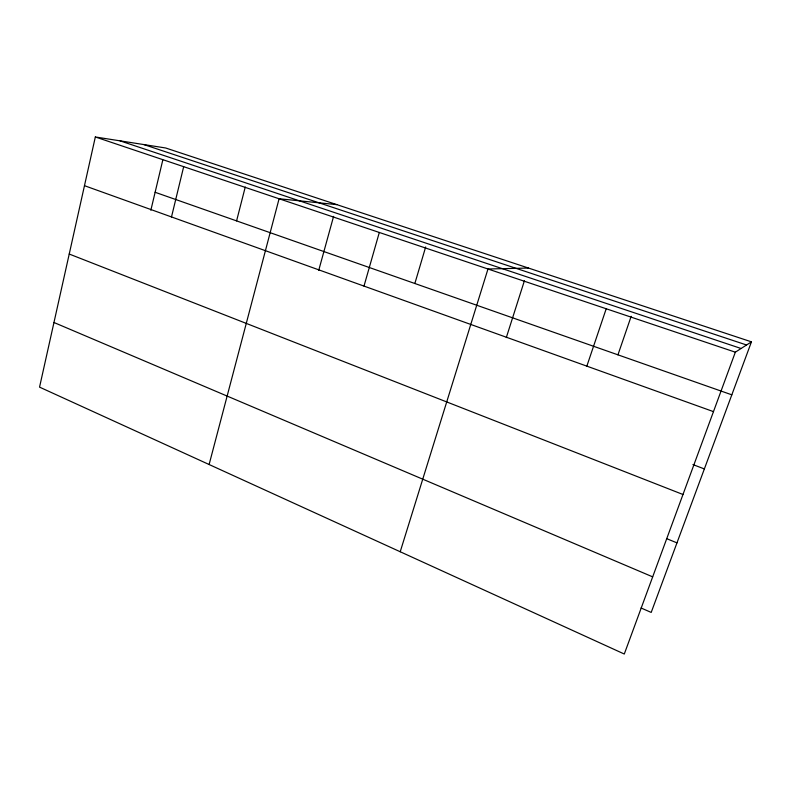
<?xml version="1.0" encoding="UTF-8"?>
<svg xmlns="http://www.w3.org/2000/svg" width="791" height="791" viewBox="0 0 791 791"><rect width="100%" height="100%" fill="white"/><g stroke="black" fill="none" stroke-linecap="round" stroke-linejoin="round"><path stroke-width="1.19" d="M95.335 136.972L39.55 387.125L624.287 654.028L735.343 352.183L751.45 341.841L165.655 147.986L95.335 136.972L735.343 352.183M150.854 210.238L162.808 159.96M171.499 216.942L183.68 166.674M236.588 220.887L245.259 187.002M209.111 464.525L279.094 198.759L336.818 204.632M318.714 270.374L333.594 216.368M363.989 286.095L379.314 232.455M414.85 283.494L425.667 246.97M400.216 551.752L487.978 268.999L528.457 268.05M506.299 337.599L524.403 280.785M586.843 366.144L606.213 308.757M617.949 354.833L631.169 316.331M751.45 341.841L651.201 612.422L641.066 607.992M143.883 144.575L746.546 344.985M120.024 140.838L741.088 348.495M155.125 192.282L731.823 394.828M84.479 185.687L713.472 411.627M692.906 464.574L704.366 468.934M69.232 254.04L682.979 494.494M666.704 538.671L676.967 542.873M53.966 322.501L652.674 576.857"/></g></svg>
